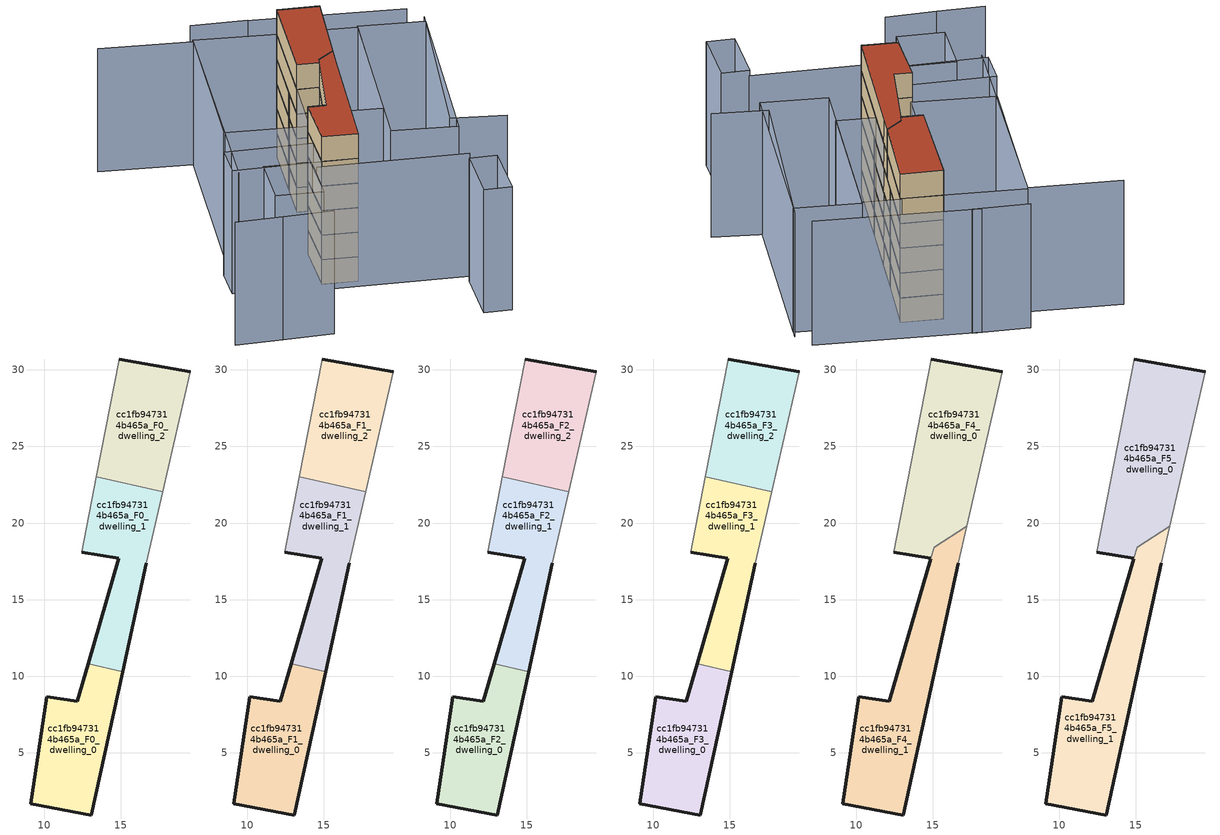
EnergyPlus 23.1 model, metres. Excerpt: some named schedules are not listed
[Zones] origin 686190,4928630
cc1fb947314b465a_F0_dwelling_0
 floor ground (EU_floor_Construction): 13.06,0.94 15.11,10.29 12.86,10.8 12.15,8.37 10.15,8.67 9.12,1.67 z0
 wall outside (EU_wall_Construction): 15.11,10.29 13.06,0.94 9.12,1.67 10.15,8.67 12.15,8.37 12.86,10.8 z0:3
 wall to cc1fb947314b465a_F0_dwelling_1 (EU_wall_Construction): 12.86,10.8 15.11,10.29 z0:3
cc1fb947314b465a_F0_dwelling_1
 floor ground (EU_floor_Construction): 15.11,10.29 16.67,17.38 17.73,22.03 13.4,23.01 12.44,18.08 14.86,17.68 12.86,10.8 z0
 wall outside (EU_wall_Construction): 16.67,17.38 15.11,10.29 / 12.86,10.8 14.86,17.68 12.44,18.08 z0:3
 wall adiabatic (EU_wall_Construction): 17.73,22.03 16.67,17.38 / 12.44,18.08 13.4,23.01 z0:3
 wall to cc1fb947314b465a_F0_dwelling_2 (EU_wall_Construction): 13.4,23.01 17.73,22.03 z0:3
cc1fb947314b465a_F0_dwelling_2
 floor ground (EU_floor_Construction): 17.73,22.03 19.52,29.87 14.9,30.7 13.4,23.01 z0
 wall outside (EU_wall_Construction): 14.9,30.7 19.52,29.87 z0:3
 wall adiabatic (EU_wall_Construction): 13.4,23.01 14.9,30.7 / 19.52,29.87 17.73,22.03 z0:3
cc1fb947314b465a_F1_dwelling_0
 floor to cc1fb947314b465a_F0_dwelling_0 (EU_floor_Construction): 13.06,0.94 15.11,10.29 12.86,10.8 12.15,8.37 10.15,8.67 9.12,1.67 z3
 wall outside (EU_wall_Construction): 15.11,10.29 13.06,0.94 9.12,1.67 10.15,8.67 12.15,8.37 12.86,10.8 z3:6
 wall to cc1fb947314b465a_F1_dwelling_1 (EU_wall_Construction): 12.86,10.8 15.11,10.29 z3:6
cc1fb947314b465a_F1_dwelling_1
 floor to cc1fb947314b465a_F0_dwelling_1 (EU_floor_Construction): 15.11,10.29 16.67,17.38 17.73,22.03 13.4,23.01 12.44,18.08 14.86,17.68 12.86,10.8 z3
 wall outside (EU_wall_Construction): 16.67,17.38 15.11,10.29 / 12.86,10.8 14.86,17.68 12.44,18.08 z3:6
 wall adiabatic (EU_wall_Construction): 17.73,22.03 16.67,17.38 / 12.44,18.08 13.4,23.01 z3:6
 wall to cc1fb947314b465a_F1_dwelling_2 (EU_wall_Construction): 13.4,23.01 17.73,22.03 z3:6
cc1fb947314b465a_F1_dwelling_2
 floor to cc1fb947314b465a_F0_dwelling_2 (EU_floor_Construction): 17.73,22.03 19.52,29.87 14.9,30.7 13.4,23.01 z3
 wall outside (EU_wall_Construction): 14.9,30.7 19.52,29.87 z3:6
 wall adiabatic (EU_wall_Construction): 13.4,23.01 14.9,30.7 / 19.52,29.87 17.73,22.03 z3:6
cc1fb947314b465a_F2_dwelling_0
 floor to cc1fb947314b465a_F1_dwelling_0 (EU_floor_Construction): 13.06,0.94 15.11,10.29 12.86,10.8 12.15,8.37 10.15,8.67 9.12,1.67 z6
 wall outside (EU_wall_Construction): 15.11,10.29 13.06,0.94 9.12,1.67 10.15,8.67 12.15,8.37 12.86,10.8 z6:9
 wall to cc1fb947314b465a_F2_dwelling_1 (EU_wall_Construction): 12.86,10.8 15.11,10.29 z6:9
cc1fb947314b465a_F2_dwelling_1
 floor to cc1fb947314b465a_F1_dwelling_1 (EU_floor_Construction): 15.11,10.29 16.67,17.38 17.73,22.03 13.4,23.01 12.44,18.08 14.86,17.68 12.86,10.8 z6
 wall outside (EU_wall_Construction): 16.67,17.38 15.11,10.29 / 12.86,10.8 14.86,17.68 12.44,18.08 z6:9
 wall adiabatic (EU_wall_Construction): 17.73,22.03 16.67,17.38 / 12.44,18.08 13.4,23.01 z6:9
 wall to cc1fb947314b465a_F2_dwelling_2 (EU_wall_Construction): 13.4,23.01 17.73,22.03 z6:9
cc1fb947314b465a_F2_dwelling_2
 floor to cc1fb947314b465a_F1_dwelling_2 (EU_floor_Construction): 17.73,22.03 19.52,29.87 14.9,30.7 13.4,23.01 z6
 wall outside (EU_wall_Construction): 14.9,30.7 19.52,29.87 z6:9
 wall adiabatic (EU_wall_Construction): 13.4,23.01 14.9,30.7 / 19.52,29.87 17.73,22.03 z6:9
cc1fb947314b465a_F3_dwelling_0
 floor to cc1fb947314b465a_F2_dwelling_0 (EU_floor_Construction): 13.06,0.94 15.11,10.29 12.86,10.8 12.15,8.37 10.15,8.67 9.12,1.67 z9
 wall outside (EU_wall_Construction): 15.11,10.29 13.06,0.94 9.12,1.67 10.15,8.67 12.15,8.37 12.86,10.8 z9:12
 wall to cc1fb947314b465a_F3_dwelling_1 (EU_wall_Construction): 12.86,10.8 15.11,10.29 z9:12
cc1fb947314b465a_F3_dwelling_1
 floor to cc1fb947314b465a_F2_dwelling_1 (EU_floor_Construction): 15.11,10.29 16.67,17.38 17.73,22.03 13.4,23.01 12.44,18.08 14.86,17.68 12.86,10.8 z9
 wall outside (EU_wall_Construction): 16.67,17.38 15.11,10.29 / 12.86,10.8 14.86,17.68 12.44,18.08 z9:12
 wall adiabatic (EU_wall_Construction): 17.73,22.03 16.67,17.38 / 12.44,18.08 13.4,23.01 z9:12
 wall to cc1fb947314b465a_F3_dwelling_2 (EU_wall_Construction): 13.4,23.01 17.73,22.03 z9:12
 roof outside (EU_roof_Construction): 17.22,19.8 17.73,22.03 13.4,23.01 12.44,18.08 14.86,17.68 15.07,18.42 z12; 15.11,10.29 16.67,17.38 17.22,19.8 15.08,18.42 14.86,17.68 12.86,10.8 z12
cc1fb947314b465a_F3_dwelling_2
 floor to cc1fb947314b465a_F2_dwelling_2 (EU_floor_Construction): 17.73,22.03 19.52,29.87 14.9,30.7 13.4,23.01 z9
 wall outside (EU_wall_Construction): 14.9,30.7 19.52,29.87 z9:12
 wall adiabatic (EU_wall_Construction): 13.4,23.01 14.9,30.7 / 19.52,29.87 17.73,22.03 z9:12
cc1fb947314b465a_F4_dwelling_0
 floor outside (EU_floor_Construction): 17.22,19.8 17.73,22.03 13.4,23.01 12.44,18.08 14.86,17.68 15.07,18.42 z12
 floor to cc1fb947314b465a_F3_dwelling_2 (EU_floor_Construction): 17.73,22.03 19.52,29.87 14.9,30.7 13.4,23.01 z12
 wall outside (EU_wall_Construction): 14.9,30.7 19.52,29.87 / 14.86,17.68 12.44,18.08 z12:15
 wall adiabatic (EU_wall_Construction): 12.44,18.08 14.9,30.7 / 19.52,29.87 17.22,19.8 z12:15
 wall to cc1fb947314b465a_F4_dwelling_1 (EU_wall_Construction): 17.22,19.8 15.08,18.42 / 15.07,18.42 14.86,17.68 z12:15
cc1fb947314b465a_F4_dwelling_1
 floor outside (EU_floor_Construction): 15.11,10.29 16.67,17.38 17.22,19.8 15.08,18.42 14.86,17.68 12.86,10.8 z12
 floor to cc1fb947314b465a_F3_dwelling_0 (EU_floor_Construction): 13.06,0.94 15.11,10.29 12.86,10.8 12.15,8.37 10.15,8.67 9.12,1.67 z12
 wall outside (EU_wall_Construction): 16.67,17.38 13.06,0.94 9.12,1.67 10.15,8.67 12.15,8.37 14.86,17.68 z12:15
 wall adiabatic (EU_wall_Construction): 17.22,19.8 16.67,17.38 z12:15
cc1fb947314b465a_F5_dwelling_0
 floor to cc1fb947314b465a_F4_dwelling_0 (EU_floor_Construction): 17.22,19.8 19.52,29.87 14.9,30.7 12.44,18.08 14.86,17.68 15.08,18.42 z15
 wall outside (EU_wall_Construction): 14.9,30.7 19.52,29.87 / 14.86,17.68 12.44,18.08 z15:18
 wall adiabatic (EU_wall_Construction): 12.44,18.08 14.9,30.7 / 19.52,29.87 17.22,19.8 z15:18
 wall to cc1fb947314b465a_F5_dwelling_1 (EU_wall_Construction): 17.22,19.8 15.08,18.42 / 15.07,18.42 14.86,17.68 z15:18
 roof outside (EU_roof_Construction): 19.52,29.87 17.22,19.8 15.08,18.42 14.86,17.68 12.44,18.08 14.9,30.7 z18
cc1fb947314b465a_F5_dwelling_1
 floor to cc1fb947314b465a_F4_dwelling_1 (EU_floor_Construction): 13.06,0.94 16.67,17.38 17.22,19.8 15.08,18.42 14.86,17.68 12.15,8.37 10.15,8.67 9.12,1.67 z15
 wall outside (EU_wall_Construction): 16.67,17.38 13.06,0.94 9.12,1.67 10.15,8.67 12.15,8.37 14.86,17.68 z15:18
 wall adiabatic (EU_wall_Construction): 17.22,19.8 16.67,17.38 z15:18
 roof outside (EU_roof_Construction): 17.22,19.8 16.67,17.38 13.06,0.94 9.12,1.67 10.15,8.67 12.15,8.37 14.86,17.68 15.08,18.42 z18
shading: 0.77,-8.73 6.37,-9.43 / -4.5,-8.03 0.77,-8.69 / 8.16,0.61 24.71,-2.14 / 31.53,4.54 25.52,6.04 / 25.52,6.04 31.22,28.85 / -4.3,34.39 5.91,32.32 / 5.91,32.32 -0.17,2.32 / 30.11,31.27 12.15,35.01 / 13.14,34.8 6.87,35.84 / 27.32,-3.68 26.25,-11 / 26.25,-11 23.15,-10.54 / 23.15,-10.54 24.22,-3.22 / 24.22,-3.22 27.32,-3.68 / 8.05,1.86 6.87,-4.87 / 6.87,-4.87 1.64,-3.95 / 1.64,-3.95 2.82,2.78 / 2.82,2.78 8.05,1.86 / 9.75,5.95 9.12,1.62 / 9.12,1.62 -0.66,3.05 / -0.66,3.05 -0.03,7.37 / -0.03,7.37 9.75,5.95 / 18.54,5.63 23.68,29.39 / 23.68,29.39 30.96,27.81 / 30.96,27.81 25.81,4.05 / 25.81,4.05 18.54,5.63 / 23.63,29.13 19.65,10.74 / 19.65,10.74 15.43,11.65 / 15.43,11.65 19.41,30.05 / 19.41,30.05 23.63,29.13 / 1.56,11.6 5.96,32.58 / 5.96,32.58 15.08,30.67 / 15.08,30.67 10.68,9.69 / 10.68,9.69 1.56,11.6 z0:15
[Building]
EU S2 Campaign: North Axis=0; Terrain=City; Solar Distribution=FullExterior
[Site:Location]
Bologna: Latitude=44.5; Longitude=11.25; Time Zone=1; Elevation=37
[SizingPeriod:WeatherFileDays]
AnnualSizingPeriod: Begin Month=1; Begin Day of Month=1; End Month=12; End Day of Month=31; Day of Week for Start Day=Monday; Use Weather File Daylight Saving Period=No; Use Weather File Rain and Snow Indicators=No
[MATERIAL]
EU_InternalMass_Material: Roughness=MediumRough; Thickness=0.1; Conductivity=1; Density=1800; Specific Heat=900; Thermal Absorptance=0.9; Solar Absorptance=0.7; Visible Absorptance=0.7
[MATERIAL:NOMASS] Roughness=MediumRough; Thermal Absorptance=0.9; Solar Absorptance=0.7; Visible Absorptance=0.7
Name | Thermal Resistance
EU_wall_NoMass | 0.905828
EU_roof_NoMass | 0.37593
EU_floor_NoMass | 0.67114
[CONSTRUCTION]
EU_wall_Construction: EU_wall_NoMass
EU_roof_Construction: EU_roof_NoMass
EU_floor_Construction: EU_floor_NoMass
EU_InternalMass_Construction: EU_InternalMass_Material
[ZONE] Type=1; Multiplier=1; Ceiling Height=autocalculate; Floor Area=autocalculate; Part of Total Floor Area=Yes
Name | Volume
cc1fb947314b465a_F0_dwelling_0; cc1fb947314b465a_F1_dwelling_0; cc1fb947314b465a_F2_dwelling_0; cc1fb947314b465a_F3_dwelling_0 | 108.756
cc1fb947314b465a_F4_dwelling_0 | 164.009
cc1fb947314b465a_F5_dwelling_0 | 164.016
cc1fb947314b465a_F0_dwelling_1; cc1fb947314b465a_F1_dwelling_1; cc1fb947314b465a_F2_dwelling_1; cc1fb947314b465a_F3_dwelling_1; cc1fb947314b465a_F0_dwelling_2; cc1fb947314b465a_F1_dwelling_2; cc1fb947314b465a_F2_dwelling_2; cc1fb947314b465a_F3_dwelling_2 | 108.757
cc1fb947314b465a_F4_dwelling_1 | 162.249
cc1fb947314b465a_F5_dwelling_1 | 162.264
[INTERNALMASS] Construction=EU_InternalMass_Construction
Name | Zone or ZoneList | Surface Area
cc1fb947314b465a_F0_dwelling_0_EU_InternalMass | cc1fb947314b465a_F0_dwelling_0 | 36.2518
cc1fb947314b465a_F0_dwelling_1_EU_InternalMass | cc1fb947314b465a_F0_dwelling_1 | 36.2523
cc1fb947314b465a_F0_dwelling_2_EU_InternalMass | cc1fb947314b465a_F0_dwelling_2 | 36.2524
cc1fb947314b465a_F1_dwelling_0_EU_InternalMass | cc1fb947314b465a_F1_dwelling_0 | 36.2518
cc1fb947314b465a_F1_dwelling_1_EU_InternalMass | cc1fb947314b465a_F1_dwelling_1 | 36.2523
cc1fb947314b465a_F1_dwelling_2_EU_InternalMass | cc1fb947314b465a_F1_dwelling_2 | 36.2524
cc1fb947314b465a_F2_dwelling_0_EU_InternalMass | cc1fb947314b465a_F2_dwelling_0 | 36.2518
cc1fb947314b465a_F2_dwelling_1_EU_InternalMass | cc1fb947314b465a_F2_dwelling_1 | 36.2523
cc1fb947314b465a_F2_dwelling_2_EU_InternalMass | cc1fb947314b465a_F2_dwelling_2 | 36.2524
cc1fb947314b465a_F3_dwelling_0_EU_InternalMass | cc1fb947314b465a_F3_dwelling_0 | 36.2518
cc1fb947314b465a_F3_dwelling_1_EU_InternalMass | cc1fb947314b465a_F3_dwelling_1 | 36.2523
cc1fb947314b465a_F3_dwelling_2_EU_InternalMass | cc1fb947314b465a_F3_dwelling_2 | 36.2524
cc1fb947314b465a_F4_dwelling_0_EU_InternalMass | cc1fb947314b465a_F4_dwelling_0 | 54.6722
cc1fb947314b465a_F4_dwelling_1_EU_InternalMass | cc1fb947314b465a_F4_dwelling_1 | 54.0946
cc1fb947314b465a_F5_dwelling_0_EU_InternalMass | cc1fb947314b465a_F5_dwelling_0 | 54.6722
cc1fb947314b465a_F5_dwelling_1_EU_InternalMass | cc1fb947314b465a_F5_dwelling_1 | 54.0946
[OTHEREQUIPMENT] Fuel Type=Electricity; Design Level Calculation Method=Watts/Area; Power per Zone Floor Area=1; Fraction Latent=0; Fraction Radiant=0; Fraction Lost=0; Carbon Dioxide Generation Rate=0; EndUse Subcategory=EU_Step8_InternalGains
Name | Zone or ZoneList or Space or SpaceList | Schedule
EU_Step8_InternalGain_cc1fb947314b465a_F0_dwelling_0_f000 | cc1fb947314b465a_F0_dwelling_0 | EU_Step8_GainSchedule_cc1fb947314b465a_F0_dwelling_0_f000
EU_Step8_InternalGain_cc1fb947314b465a_F0_dwelling_1_f000 | cc1fb947314b465a_F0_dwelling_1 | EU_Step8_GainSchedule_cc1fb947314b465a_F0_dwelling_1_f000
EU_Step8_InternalGain_cc1fb947314b465a_F0_dwelling_2_f000 | cc1fb947314b465a_F0_dwelling_2 | EU_Step8_GainSchedule_cc1fb947314b465a_F0_dwelling_2_f000
EU_Step8_InternalGain_cc1fb947314b465a_F1_dwelling_0_f000 | cc1fb947314b465a_F1_dwelling_0 | EU_Step8_GainSchedule_cc1fb947314b465a_F1_dwelling_0_f000
EU_Step8_InternalGain_cc1fb947314b465a_F1_dwelling_1_f000 | cc1fb947314b465a_F1_dwelling_1 | EU_Step8_GainSchedule_cc1fb947314b465a_F1_dwelling_1_f000
EU_Step8_InternalGain_cc1fb947314b465a_F1_dwelling_2_f000 | cc1fb947314b465a_F1_dwelling_2 | EU_Step8_GainSchedule_cc1fb947314b465a_F1_dwelling_2_f000
EU_Step8_InternalGain_cc1fb947314b465a_F2_dwelling_0_f000 | cc1fb947314b465a_F2_dwelling_0 | EU_Step8_GainSchedule_cc1fb947314b465a_F2_dwelling_0_f000
EU_Step8_InternalGain_cc1fb947314b465a_F2_dwelling_1_f000 | cc1fb947314b465a_F2_dwelling_1 | EU_Step8_GainSchedule_cc1fb947314b465a_F2_dwelling_1_f000
EU_Step8_InternalGain_cc1fb947314b465a_F2_dwelling_2_f000 | cc1fb947314b465a_F2_dwelling_2 | EU_Step8_GainSchedule_cc1fb947314b465a_F2_dwelling_2_f000
EU_Step8_InternalGain_cc1fb947314b465a_F3_dwelling_0_f000 | cc1fb947314b465a_F3_dwelling_0 | EU_Step8_GainSchedule_cc1fb947314b465a_F3_dwelling_0_f000
EU_Step8_InternalGain_cc1fb947314b465a_F3_dwelling_1_f000 | cc1fb947314b465a_F3_dwelling_1 | EU_Step8_GainSchedule_cc1fb947314b465a_F3_dwelling_1_f000
EU_Step8_InternalGain_cc1fb947314b465a_F3_dwelling_2_f000 | cc1fb947314b465a_F3_dwelling_2 | EU_Step8_GainSchedule_cc1fb947314b465a_F3_dwelling_2_f000
EU_Step8_InternalGain_cc1fb947314b465a_F4_dwelling_0_f000 | cc1fb947314b465a_F4_dwelling_0 | EU_Step8_GainSchedule_cc1fb947314b465a_F4_dwelling_0_f000
EU_Step8_InternalGain_cc1fb947314b465a_F4_dwelling_1_f000 | cc1fb947314b465a_F4_dwelling_1 | EU_Step8_GainSchedule_cc1fb947314b465a_F4_dwelling_1_f000
EU_Step8_InternalGain_cc1fb947314b465a_F5_dwelling_0_f000 | cc1fb947314b465a_F5_dwelling_0 | EU_Step8_GainSchedule_cc1fb947314b465a_F5_dwelling_0_f000
EU_Step8_InternalGain_cc1fb947314b465a_F5_dwelling_1_f000 | cc1fb947314b465a_F5_dwelling_1 | EU_Step8_GainSchedule_cc1fb947314b465a_F5_dwelling_1_f000
[ZONEVENTILATION:DESIGNFLOWRATE] Schedule=EU_AlwaysOn; Design Flow Rate Calculation Method=AirChanges/Hour; Air Changes per Hour=0.73129; Ventilation Type=Natural; Fan Pressure Rise=0; Fan Total Efficiency=1; Constant Term Coefficient=1; Temperature Term Coefficient=0; Velocity Term Coefficient=0; Velocity Squared Term Coefficient=0; Minimum Indoor Temperature=-100; Maximum Indoor Temperature=100; Delta Temperature=-100; Minimum Outdoor Temperature=-100; Maximum Outdoor Temperature=100; Maximum Wind Speed=40
Name | Zone or ZoneList or Space or SpaceList
EU_ConstantAir_cc1fb947314b465a_F0_dwelling_0 | cc1fb947314b465a_F0_dwelling_0
EU_ConstantAir_cc1fb947314b465a_F0_dwelling_1 | cc1fb947314b465a_F0_dwelling_1
EU_ConstantAir_cc1fb947314b465a_F0_dwelling_2 | cc1fb947314b465a_F0_dwelling_2
EU_ConstantAir_cc1fb947314b465a_F1_dwelling_0 | cc1fb947314b465a_F1_dwelling_0
EU_ConstantAir_cc1fb947314b465a_F1_dwelling_1 | cc1fb947314b465a_F1_dwelling_1
EU_ConstantAir_cc1fb947314b465a_F1_dwelling_2 | cc1fb947314b465a_F1_dwelling_2
EU_ConstantAir_cc1fb947314b465a_F2_dwelling_0 | cc1fb947314b465a_F2_dwelling_0
EU_ConstantAir_cc1fb947314b465a_F2_dwelling_1 | cc1fb947314b465a_F2_dwelling_1
EU_ConstantAir_cc1fb947314b465a_F2_dwelling_2 | cc1fb947314b465a_F2_dwelling_2
EU_ConstantAir_cc1fb947314b465a_F3_dwelling_0 | cc1fb947314b465a_F3_dwelling_0
EU_ConstantAir_cc1fb947314b465a_F3_dwelling_1 | cc1fb947314b465a_F3_dwelling_1
EU_ConstantAir_cc1fb947314b465a_F3_dwelling_2 | cc1fb947314b465a_F3_dwelling_2
EU_ConstantAir_cc1fb947314b465a_F4_dwelling_0 | cc1fb947314b465a_F4_dwelling_0
EU_ConstantAir_cc1fb947314b465a_F4_dwelling_1 | cc1fb947314b465a_F4_dwelling_1
EU_ConstantAir_cc1fb947314b465a_F5_dwelling_0 | cc1fb947314b465a_F5_dwelling_0
EU_ConstantAir_cc1fb947314b465a_F5_dwelling_1 | cc1fb947314b465a_F5_dwelling_1
[HVACTEMPLATE:THERMOSTAT] Constant Heating Setpoint=20; Constant Cooling Setpoint=50
EU_HeatOnly_cc1fb947314b465a_F0_dwelling_0; EU_HeatOnly_cc1fb947314b465a_F0_dwelling_1; EU_HeatOnly_cc1fb947314b465a_F0_dwelling_2; EU_HeatOnly_cc1fb947314b465a_F1_dwelling_0; EU_HeatOnly_cc1fb947314b465a_F1_dwelling_1; EU_HeatOnly_cc1fb947314b465a_F1_dwelling_2; EU_HeatOnly_cc1fb947314b465a_F2_dwelling_0; EU_HeatOnly_cc1fb947314b465a_F2_dwelling_1; EU_HeatOnly_cc1fb947314b465a_F2_dwelling_2; EU_HeatOnly_cc1fb947314b465a_F3_dwelling_0; EU_HeatOnly_cc1fb947314b465a_F3_dwelling_1; EU_HeatOnly_cc1fb947314b465a_F3_dwelling_2; EU_HeatOnly_cc1fb947314b465a_F4_dwelling_0; EU_HeatOnly_cc1fb947314b465a_F4_dwelling_1; EU_HeatOnly_cc1fb947314b465a_F5_dwelling_0; EU_HeatOnly_cc1fb947314b465a_F5_dwelling_1
[HVACTEMPLATE:ZONE:IDEALLOADSAIRSYSTEM] System Availability Schedule=EU_AlwaysOn; Maximum Heating Supply Air Temperature=50; Minimum Cooling Supply Air Temperature=13; Maximum Heating Supply Air Humidity Ratio=0.0156; Minimum Cooling Supply Air Humidity Ratio=0.0077; Heating Limit=NoLimit; Cooling Limit=NoLimit; Heating Availability Schedule=EU_AlwaysOn; Cooling Availability Schedule=EU_CoolingOff; Dehumidification Control Type=ConstantSensibleHeatRatio; Cooling Sensible Heat Ratio=0.7; Dehumidification Setpoint=60; Humidification Control Type=None; Humidification Setpoint=30; Outdoor Air Method=None; Outdoor Air Flow Rate per Person=0.00944; Outdoor Air Flow Rate per Zone Floor Area=0; Outdoor Air Flow Rate per Zone=0; Demand Controlled Ventilation Type=None; Outdoor Air Economizer Type=NoEconomizer; Heat Recovery Type=None; Sensible Heat Recovery Effectiveness=0.7; Latent Heat Recovery Effectiveness=0.65
Name | Template Thermostat
cc1fb947314b465a_F0_dwelling_0 | EU_HeatOnly_cc1fb947314b465a_F0_dwelling_0
cc1fb947314b465a_F0_dwelling_1 | EU_HeatOnly_cc1fb947314b465a_F0_dwelling_1
cc1fb947314b465a_F0_dwelling_2 | EU_HeatOnly_cc1fb947314b465a_F0_dwelling_2
cc1fb947314b465a_F1_dwelling_0 | EU_HeatOnly_cc1fb947314b465a_F1_dwelling_0
cc1fb947314b465a_F1_dwelling_1 | EU_HeatOnly_cc1fb947314b465a_F1_dwelling_1
cc1fb947314b465a_F1_dwelling_2 | EU_HeatOnly_cc1fb947314b465a_F1_dwelling_2
cc1fb947314b465a_F2_dwelling_0 | EU_HeatOnly_cc1fb947314b465a_F2_dwelling_0
cc1fb947314b465a_F2_dwelling_1 | EU_HeatOnly_cc1fb947314b465a_F2_dwelling_1
cc1fb947314b465a_F2_dwelling_2 | EU_HeatOnly_cc1fb947314b465a_F2_dwelling_2
cc1fb947314b465a_F3_dwelling_0 | EU_HeatOnly_cc1fb947314b465a_F3_dwelling_0
cc1fb947314b465a_F3_dwelling_1 | EU_HeatOnly_cc1fb947314b465a_F3_dwelling_1
cc1fb947314b465a_F3_dwelling_2 | EU_HeatOnly_cc1fb947314b465a_F3_dwelling_2
cc1fb947314b465a_F4_dwelling_0 | EU_HeatOnly_cc1fb947314b465a_F4_dwelling_0
cc1fb947314b465a_F4_dwelling_1 | EU_HeatOnly_cc1fb947314b465a_F4_dwelling_1
cc1fb947314b465a_F5_dwelling_0 | EU_HeatOnly_cc1fb947314b465a_F5_dwelling_0
cc1fb947314b465a_F5_dwelling_1 | EU_HeatOnly_cc1fb947314b465a_F5_dwelling_1
